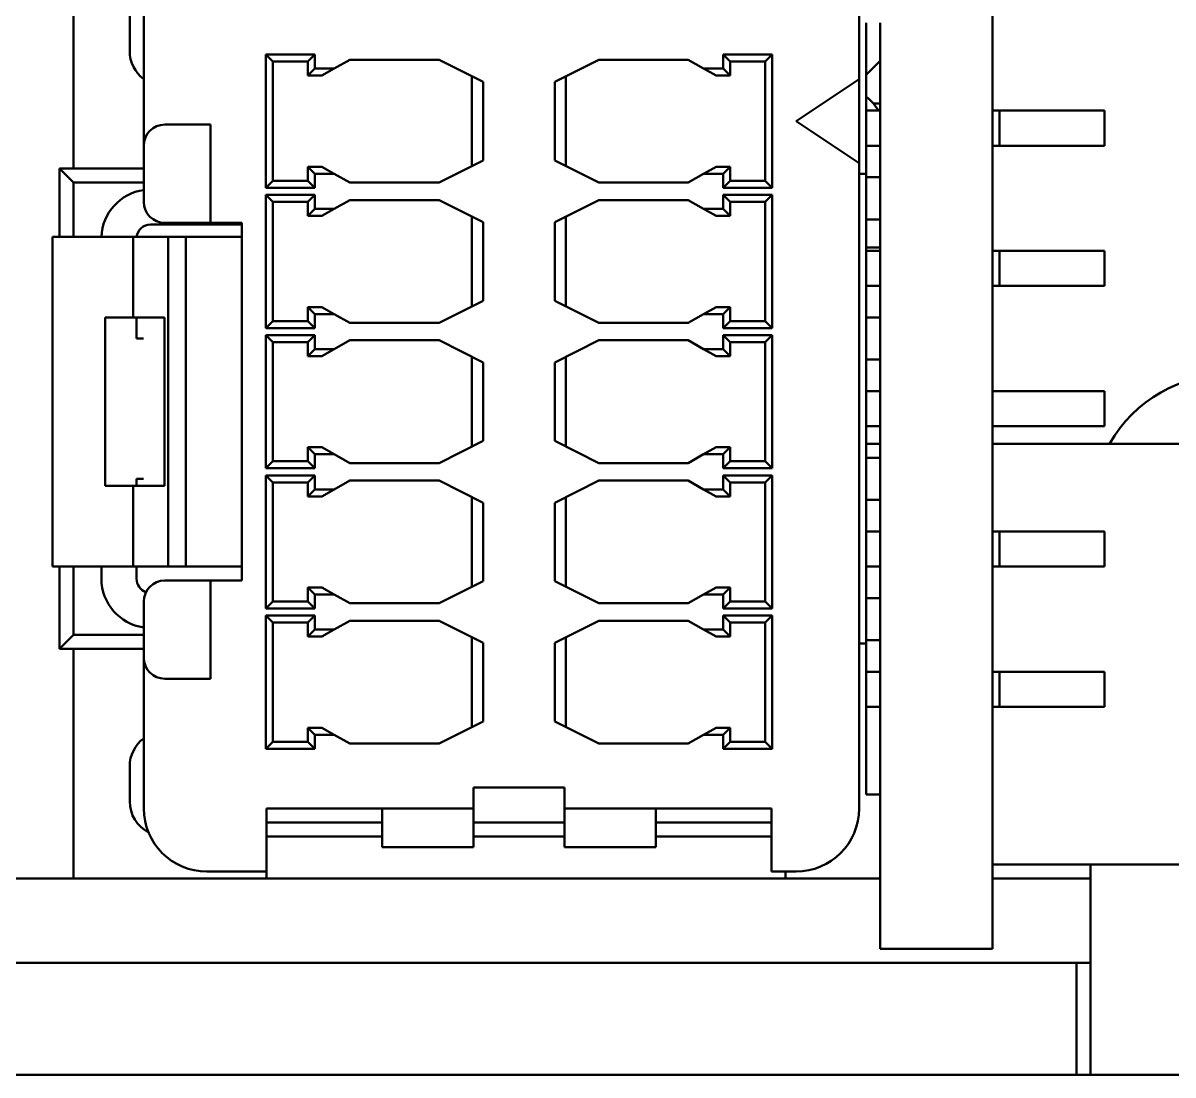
# Model space of a CAD drawing. Header units: millimetres. Extents: x 3137 to 5094, y 789 to 1822.
# Drawn here: x 3501.92 to 3518.32, y 1520.21 to 1535.21 of the extents above; entities that cross this region are included whole.
import ezdxf

# ---------------------------------------------------------------- set-up
doc = ezdxf.new("R2010")
doc.units = ezdxf.units.MM
doc.header["$LTSCALE"] = 1.8
doc.layers.add('외형선(ISO)', color=7, linetype='Continuous', lineweight=50)

msp = doc.modelspace()

# ---------------------------------------------------------------- linework, layer by layer
at = {"layer": '외형선(ISO)'}
for p, q in [((3515.742, 1539.011), (3515.742, 1522.011)), ((3502.642, 1533.136), (3502.642, 1536.411)), ((3503.642, 1533.461), (3503.642, 1535.611)), ((3513.842, 1535.611), (3513.842, 1534.411)), ((3503.442, 1535.311), (3503.442, 1534.811)), ((3513.942, 1535.211), (3513.942, 1533.061)), ((3514.142, 1533.011), (3514.142, 1535.211)), ((3505.382, 1534.761), (3505.382, 1532.861)), ((3506.082, 1534.761), (3505.382, 1534.761)), ((3505.382, 1534.761), (3505.482, 1534.661)), ((3505.482, 1534.661), (3505.482, 1532.961)), ((3505.982, 1534.661), (3505.482, 1534.661)), ((3506.082, 1534.761), (3505.982, 1534.661)), ((3505.982, 1534.461), (3505.982, 1534.661)), ((3506.082, 1534.561), (3506.082, 1534.761)), ((3506.582, 1534.686), (3506.359, 1534.561)), ((3506.582, 1534.686), (3507.852, 1534.686)), ((3507.852, 1534.686), (3508.482, 1534.371)), ((3509.502, 1534.371), (3510.132, 1534.686)), ((3510.132, 1534.686), (3511.402, 1534.686)), ((3511.624, 1534.561), (3511.402, 1534.686)), ((3511.902, 1534.761), (3511.902, 1534.561)), ((3512.602, 1534.761), (3511.902, 1534.761)), ((3511.902, 1534.761), (3512.002, 1534.661)), ((3512.502, 1534.661), (3512.002, 1534.661)), ((3512.002, 1534.661), (3512.002, 1534.461)), ((3512.602, 1534.761), (3512.502, 1534.661)), ((3512.502, 1532.961), (3512.502, 1534.661)), ((3512.602, 1532.861), (3512.602, 1534.761)), ((3513.942, 1534.471), (3514.142, 1534.671)), ((3506.082, 1534.561), (3505.982, 1534.461)), ((3506.359, 1534.561), (3506.082, 1534.561)), ((3506.359, 1534.561), (3506.182, 1534.461)), ((3511.902, 1534.561), (3511.624, 1534.561)), ((3511.624, 1534.561), (3511.802, 1534.461)), ((3511.902, 1534.561), (3512.002, 1534.461)), ((3506.182, 1534.461), (3505.982, 1534.461)), ((3508.322, 1534.451), (3508.322, 1533.171)), ((3508.482, 1534.371), (3508.482, 1533.251)), ((3509.502, 1533.251), (3509.502, 1534.371)), ((3509.662, 1533.171), (3509.662, 1534.451)), ((3512.002, 1534.461), (3511.802, 1534.461)), ((3513.842, 1534.411), (3512.942, 1533.811)), ((3513.842, 1533.211), (3513.842, 1534.411)), ((3514.048, 1534.061), (3514.142, 1534.061)), ((3513.942, 1533.961), (3514.142, 1533.961)), ((3515.742, 1533.961), (3515.842, 1533.961)), ((3515.842, 1533.961), (3517.342, 1533.961)), ((3515.842, 1533.461), (3515.842, 1533.961)), ((3517.342, 1533.461), (3517.342, 1533.961)), ((3504.242, 1533.761), (3503.942, 1533.761)), ((3504.242, 1533.761), (3504.592, 1533.761)), ((3504.592, 1533.461), (3504.592, 1533.761)), ((3512.942, 1533.811), (3513.842, 1533.211)), ((3503.642, 1532.661), (3503.642, 1533.461)), ((3504.592, 1532.661), (3504.592, 1533.461)), ((3513.942, 1533.461), (3514.142, 1533.461)), ((3515.742, 1533.461), (3515.842, 1533.461)), ((3515.842, 1533.461), (3517.342, 1533.461)), ((3508.482, 1533.251), (3507.852, 1532.936)), ((3510.132, 1532.936), (3509.502, 1533.251)), ((3513.842, 1533.211), (3513.842, 1524.011)), ((3502.642, 1532.936), (3502.442, 1533.136)), ((3502.442, 1532.161), (3502.442, 1533.136)), ((3502.442, 1533.136), (3503.642, 1533.136)), ((3505.982, 1533.161), (3506.182, 1533.161)), ((3505.982, 1532.961), (3505.982, 1533.161)), ((3506.082, 1533.061), (3505.982, 1533.161)), ((3506.082, 1533.061), (3506.359, 1533.061)), ((3506.082, 1532.861), (3506.082, 1533.061)), ((3506.359, 1533.061), (3506.182, 1533.161)), ((3506.359, 1533.061), (3506.582, 1532.936)), ((3511.402, 1532.936), (3511.624, 1533.061)), ((3511.624, 1533.061), (3511.802, 1533.161)), ((3511.624, 1533.061), (3511.902, 1533.061)), ((3511.802, 1533.161), (3512.002, 1533.161)), ((3511.902, 1533.061), (3512.002, 1533.161)), ((3511.902, 1533.061), (3511.902, 1532.861)), ((3512.002, 1533.161), (3512.002, 1532.961)), ((3513.842, 1533.061), (3513.942, 1533.061)), ((3513.942, 1526.361), (3513.942, 1533.061)), ((3502.642, 1532.936), (3503.642, 1532.936)), ((3502.642, 1532.161), (3502.642, 1532.936)), ((3505.382, 1532.861), (3505.482, 1532.961)), ((3505.382, 1532.861), (3506.082, 1532.861)), ((3505.482, 1532.961), (3505.982, 1532.961)), ((3506.082, 1532.861), (3505.982, 1532.961)), ((3507.852, 1532.936), (3506.582, 1532.936)), ((3511.402, 1532.936), (3510.132, 1532.936)), ((3511.902, 1532.861), (3512.002, 1532.961)), ((3511.902, 1532.861), (3512.602, 1532.861)), ((3512.002, 1532.961), (3512.502, 1532.961)), ((3512.602, 1532.861), (3512.502, 1532.961)), ((3513.942, 1533.011), (3514.142, 1533.011)), ((3514.142, 1532.411), (3514.142, 1533.011)), ((3505.382, 1532.761), (3505.382, 1530.861)), ((3506.082, 1532.761), (3505.382, 1532.761)), ((3505.382, 1532.761), (3505.482, 1532.661)), ((3506.082, 1532.761), (3505.982, 1532.661)), ((3506.082, 1532.561), (3506.082, 1532.761)), ((3506.582, 1532.686), (3506.359, 1532.561)), ((3506.582, 1532.686), (3507.852, 1532.686)), ((3507.852, 1532.686), (3508.482, 1532.371)), ((3509.502, 1532.371), (3510.132, 1532.686)), ((3510.132, 1532.686), (3511.402, 1532.686)), ((3511.624, 1532.561), (3511.402, 1532.686)), ((3511.902, 1532.761), (3511.902, 1532.561)), ((3512.602, 1532.761), (3511.902, 1532.761)), ((3511.902, 1532.761), (3512.002, 1532.661)), ((3512.602, 1532.761), (3512.502, 1532.661)), ((3512.602, 1530.861), (3512.602, 1532.761)), ((3504.592, 1532.361), (3504.592, 1532.661)), ((3505.482, 1532.661), (3505.482, 1530.961)), ((3505.982, 1532.661), (3505.482, 1532.661)), ((3505.982, 1532.461), (3505.982, 1532.661)), ((3506.082, 1532.561), (3505.982, 1532.461)), ((3506.359, 1532.561), (3506.082, 1532.561)), ((3506.359, 1532.561), (3506.182, 1532.461)), ((3511.902, 1532.561), (3511.624, 1532.561)), ((3511.624, 1532.561), (3511.802, 1532.461)), ((3511.902, 1532.561), (3512.002, 1532.461)), ((3512.502, 1532.661), (3512.002, 1532.661)), ((3512.002, 1532.661), (3512.002, 1532.461)), ((3512.502, 1530.961), (3512.502, 1532.661)), ((3503.942, 1532.361), (3504.242, 1532.361)), ((3504.592, 1532.361), (3504.242, 1532.361)), ((3504.592, 1532.361), (3504.592, 1532.336)), ((3504.592, 1532.361), (3505.042, 1532.361)), ((3504.642, 1532.361), (3504.642, 1532.336)), ((3504.742, 1532.361), (3504.742, 1532.336)), ((3505.042, 1527.261), (3505.042, 1532.361)), ((3506.182, 1532.461), (3505.982, 1532.461)), ((3508.322, 1532.451), (3508.322, 1531.171)), ((3508.482, 1532.371), (3508.482, 1531.251)), ((3509.502, 1531.251), (3509.502, 1532.371)), ((3509.662, 1531.171), (3509.662, 1532.451)), ((3512.002, 1532.461), (3511.802, 1532.461)), ((3513.942, 1532.411), (3514.142, 1532.411)), ((3514.142, 1531.011), (3514.142, 1532.411)), ((3503.739, 1532.336), (3504.592, 1532.336)), ((3504.592, 1532.336), (3504.642, 1532.336)), ((3504.742, 1532.336), (3504.642, 1532.336)), ((3504.742, 1532.336), (3505.042, 1532.336)), ((3503.492, 1532.161), (3502.342, 1532.161)), ((3502.342, 1532.161), (3502.342, 1527.461)), ((3503.992, 1532.161), (3503.492, 1532.161)), ((3503.492, 1532.161), (3503.492, 1531.011)), ((3503.992, 1527.461), (3503.992, 1532.161)), ((3504.242, 1532.161), (3503.992, 1532.161)), ((3504.388, 1532.161), (3504.242, 1532.161)), ((3504.242, 1532.161), (3504.242, 1527.461)), ((3504.888, 1532.161), (3504.388, 1532.161)), ((3505.042, 1532.161), (3504.888, 1532.161)), ((3513.942, 1532.011), (3514.142, 1532.011)), ((3513.942, 1531.961), (3514.142, 1531.961)), ((3515.742, 1531.961), (3515.842, 1531.961)), ((3515.842, 1531.961), (3517.342, 1531.961)), ((3515.842, 1531.461), (3515.842, 1531.961)), ((3517.342, 1531.461), (3517.342, 1531.961)), ((3513.942, 1531.461), (3514.142, 1531.461)), ((3515.742, 1531.461), (3515.842, 1531.461)), ((3515.842, 1531.461), (3517.342, 1531.461)), ((3508.482, 1531.251), (3507.852, 1530.936)), ((3510.132, 1530.936), (3509.502, 1531.251)), ((3505.982, 1531.161), (3506.182, 1531.161)), ((3505.982, 1530.961), (3505.982, 1531.161)), ((3506.082, 1531.061), (3505.982, 1531.161)), ((3506.082, 1531.061), (3506.359, 1531.061)), ((3506.082, 1530.861), (3506.082, 1531.061)), ((3506.359, 1531.061), (3506.182, 1531.161)), ((3506.359, 1531.061), (3506.582, 1530.936)), ((3511.402, 1530.936), (3511.624, 1531.061)), ((3511.624, 1531.061), (3511.802, 1531.161)), ((3511.624, 1531.061), (3511.902, 1531.061)), ((3511.802, 1531.161), (3512.002, 1531.161)), ((3511.902, 1531.061), (3512.002, 1531.161)), ((3511.902, 1531.061), (3511.902, 1530.861)), ((3512.002, 1531.161), (3512.002, 1530.961)), ((3503.492, 1531.011), (3503.092, 1531.011)), ((3503.092, 1531.011), (3503.092, 1528.611)), ((3503.938, 1531.011), (3503.492, 1531.011)), ((3503.539, 1531.011), (3503.539, 1530.711)), ((3503.938, 1528.611), (3503.938, 1531.011)), ((3505.382, 1530.861), (3505.482, 1530.961)), ((3505.482, 1530.961), (3505.982, 1530.961)), ((3506.082, 1530.861), (3505.982, 1530.961)), ((3507.852, 1530.936), (3506.582, 1530.936)), ((3511.402, 1530.936), (3510.132, 1530.936)), ((3511.902, 1530.861), (3512.002, 1530.961)), ((3512.002, 1530.961), (3512.502, 1530.961)), ((3512.602, 1530.861), (3512.502, 1530.961)), ((3513.942, 1531.011), (3514.142, 1531.011)), ((3514.142, 1530.411), (3514.142, 1531.011)), ((3505.382, 1530.861), (3506.082, 1530.861)), ((3505.382, 1530.761), (3505.382, 1528.861)), ((3506.082, 1530.761), (3505.382, 1530.761)), ((3505.382, 1530.761), (3505.482, 1530.661)), ((3506.082, 1530.761), (3505.982, 1530.661)), ((3506.082, 1530.561), (3506.082, 1530.761)), ((3511.902, 1530.861), (3512.602, 1530.861)), ((3511.902, 1530.761), (3511.902, 1530.561)), ((3512.602, 1530.761), (3511.902, 1530.761)), ((3511.902, 1530.761), (3512.002, 1530.661)), ((3512.602, 1530.761), (3512.502, 1530.661)), ((3512.602, 1528.861), (3512.602, 1530.761)), ((3503.639, 1530.711), (3503.539, 1530.711)), ((3505.482, 1530.661), (3505.482, 1528.961)), ((3505.982, 1530.661), (3505.482, 1530.661)), ((3505.982, 1530.461), (3505.982, 1530.661)), ((3506.082, 1530.561), (3505.982, 1530.461)), ((3506.359, 1530.561), (3506.082, 1530.561)), ((3506.359, 1530.561), (3506.182, 1530.461)), ((3506.582, 1530.686), (3506.359, 1530.561)), ((3506.582, 1530.686), (3507.852, 1530.686)), ((3507.852, 1530.686), (3508.482, 1530.371)), ((3509.502, 1530.371), (3510.132, 1530.686)), ((3510.132, 1530.686), (3511.402, 1530.686)), ((3511.624, 1530.561), (3511.402, 1530.686)), ((3511.902, 1530.561), (3511.624, 1530.561)), ((3511.624, 1530.561), (3511.802, 1530.461)), ((3511.902, 1530.561), (3512.002, 1530.461)), ((3512.502, 1530.661), (3512.002, 1530.661)), ((3512.002, 1530.661), (3512.002, 1530.461)), ((3512.502, 1528.961), (3512.502, 1530.661)), ((3506.182, 1530.461), (3505.982, 1530.461)), ((3508.322, 1530.451), (3508.322, 1529.171)), ((3509.662, 1529.171), (3509.662, 1530.451)), ((3512.002, 1530.461), (3511.802, 1530.461)), ((3513.942, 1530.411), (3514.142, 1530.411)), ((3514.142, 1529.011), (3514.142, 1530.411)), ((3508.482, 1530.371), (3508.482, 1529.251)), ((3509.502, 1529.251), (3509.502, 1530.371)), ((3514.142, 1529.961), (3513.942, 1529.961)), ((3517.342, 1529.961), (3515.742, 1529.961)), ((3517.342, 1529.961), (3517.342, 1529.461)), ((3514.142, 1529.461), (3513.942, 1529.461)), ((3517.342, 1529.461), (3515.742, 1529.461)), ((3508.482, 1529.251), (3507.852, 1528.936)), ((3510.132, 1528.936), (3509.502, 1529.251)), ((3505.982, 1529.161), (3506.182, 1529.161)), ((3505.982, 1528.961), (3505.982, 1529.161)), ((3506.082, 1529.061), (3505.982, 1529.161)), ((3506.359, 1529.061), (3506.182, 1529.161)), ((3511.624, 1529.061), (3511.802, 1529.161)), ((3511.802, 1529.161), (3512.002, 1529.161)), ((3511.902, 1529.061), (3512.002, 1529.161)), ((3512.002, 1529.161), (3512.002, 1528.961)), ((3513.942, 1529.211), (3514.142, 1529.211)), ((3515.742, 1529.211), (3523.142, 1529.211)), ((3505.382, 1528.861), (3505.482, 1528.961)), ((3505.482, 1528.961), (3505.982, 1528.961)), ((3506.082, 1528.861), (3505.982, 1528.961)), ((3506.082, 1529.061), (3506.359, 1529.061)), ((3506.082, 1528.861), (3506.082, 1529.061)), ((3506.359, 1529.061), (3506.582, 1528.936)), ((3507.852, 1528.936), (3506.582, 1528.936)), ((3511.402, 1528.936), (3510.132, 1528.936)), ((3511.402, 1528.936), (3511.624, 1529.061)), ((3511.624, 1529.061), (3511.902, 1529.061)), ((3511.902, 1529.061), (3511.902, 1528.861)), ((3511.902, 1528.861), (3512.002, 1528.961)), ((3512.002, 1528.961), (3512.502, 1528.961)), ((3512.602, 1528.861), (3512.502, 1528.961)), ((3513.942, 1529.011), (3514.142, 1529.011)), ((3514.142, 1528.411), (3514.142, 1529.011)), ((3505.382, 1528.861), (3506.082, 1528.861)), ((3505.382, 1528.761), (3505.382, 1526.861)), ((3506.082, 1528.761), (3505.382, 1528.761)), ((3505.382, 1528.761), (3505.482, 1528.661)), ((3506.082, 1528.761), (3505.982, 1528.661)), ((3506.082, 1528.561), (3506.082, 1528.761)), ((3511.902, 1528.861), (3512.602, 1528.861)), ((3511.902, 1528.761), (3511.902, 1528.561)), ((3512.602, 1528.761), (3511.902, 1528.761)), ((3511.902, 1528.761), (3512.002, 1528.661)), ((3512.602, 1528.761), (3512.502, 1528.661)), ((3512.602, 1526.861), (3512.602, 1528.761)), ((3503.492, 1528.611), (3503.092, 1528.611)), ((3503.938, 1528.611), (3503.492, 1528.611)), ((3503.492, 1528.611), (3503.492, 1527.461)), ((3503.539, 1528.711), (3503.539, 1528.611)), ((3503.539, 1528.711), (3503.639, 1528.711)), ((3505.482, 1528.661), (3505.482, 1526.961)), ((3505.982, 1528.661), (3505.482, 1528.661)), ((3505.982, 1528.461), (3505.982, 1528.661)), ((3506.582, 1528.686), (3506.359, 1528.561)), ((3506.582, 1528.686), (3507.852, 1528.686)), ((3507.852, 1528.686), (3508.482, 1528.371)), ((3509.502, 1528.371), (3510.132, 1528.686)), ((3510.132, 1528.686), (3511.402, 1528.686)), ((3511.624, 1528.561), (3511.402, 1528.686)), ((3512.502, 1528.661), (3512.002, 1528.661)), ((3512.002, 1528.661), (3512.002, 1528.461)), ((3512.502, 1526.961), (3512.502, 1528.661)), ((3506.082, 1528.561), (3505.982, 1528.461)), ((3506.182, 1528.461), (3505.982, 1528.461)), ((3506.359, 1528.561), (3506.082, 1528.561)), ((3506.359, 1528.561), (3506.182, 1528.461)), ((3508.322, 1528.451), (3508.322, 1527.171)), ((3509.662, 1527.171), (3509.662, 1528.451)), ((3511.902, 1528.561), (3511.624, 1528.561)), ((3511.624, 1528.561), (3511.802, 1528.461)), ((3512.002, 1528.461), (3511.802, 1528.461)), ((3511.902, 1528.561), (3512.002, 1528.461)), ((3508.482, 1528.371), (3508.482, 1527.251)), ((3509.502, 1527.251), (3509.502, 1528.371)), ((3513.942, 1528.411), (3514.142, 1528.411)), ((3514.142, 1527.011), (3514.142, 1528.411)), ((3513.942, 1527.961), (3514.142, 1527.961)), ((3515.742, 1527.961), (3515.842, 1527.961)), ((3515.842, 1527.961), (3517.342, 1527.961)), ((3515.842, 1527.461), (3515.842, 1527.961)), ((3517.342, 1527.461), (3517.342, 1527.961)), ((3503.492, 1527.461), (3502.342, 1527.461)), ((3502.442, 1526.286), (3502.442, 1527.461)), ((3502.642, 1526.486), (3502.642, 1527.461)), ((3503.039, 1527.286), (3503.039, 1527.461)), ((3503.992, 1527.461), (3503.492, 1527.461)), ((3503.539, 1527.461), (3503.539, 1527.286)), ((3504.242, 1527.461), (3503.992, 1527.461)), ((3504.388, 1527.461), (3504.242, 1527.461)), ((3504.888, 1527.461), (3504.388, 1527.461)), ((3505.042, 1527.461), (3504.888, 1527.461)), ((3513.942, 1527.461), (3514.142, 1527.461)), ((3515.742, 1527.461), (3515.842, 1527.461)), ((3515.842, 1527.461), (3517.342, 1527.461)), ((3504.242, 1527.261), (3503.942, 1527.261)), ((3504.242, 1527.261), (3504.592, 1527.261)), ((3504.592, 1527.261), (3505.042, 1527.261)), ((3504.592, 1526.961), (3504.592, 1527.261)), ((3505.982, 1527.161), (3506.182, 1527.161)), ((3505.982, 1526.961), (3505.982, 1527.161)), ((3506.082, 1527.061), (3505.982, 1527.161)), ((3506.359, 1527.061), (3506.182, 1527.161)), ((3508.482, 1527.251), (3507.852, 1526.936)), ((3510.132, 1526.936), (3509.502, 1527.251)), ((3511.624, 1527.061), (3511.802, 1527.161)), ((3511.802, 1527.161), (3512.002, 1527.161)), ((3511.902, 1527.061), (3512.002, 1527.161)), ((3512.002, 1527.161), (3512.002, 1526.961)), ((3503.642, 1526.961), (3503.642, 1526.161)), ((3504.592, 1526.961), (3504.592, 1526.161)), ((3505.382, 1526.861), (3505.482, 1526.961)), ((3505.482, 1526.961), (3505.982, 1526.961)), ((3506.082, 1526.861), (3505.982, 1526.961)), ((3506.082, 1527.061), (3506.359, 1527.061)), ((3506.082, 1526.861), (3506.082, 1527.061)), ((3506.359, 1527.061), (3506.582, 1526.936)), ((3511.402, 1526.936), (3511.624, 1527.061)), ((3511.624, 1527.061), (3511.902, 1527.061)), ((3511.902, 1527.061), (3511.902, 1526.861)), ((3511.902, 1526.861), (3512.002, 1526.961)), ((3512.002, 1526.961), (3512.502, 1526.961)), ((3512.602, 1526.861), (3512.502, 1526.961)), ((3513.942, 1527.011), (3514.142, 1527.011)), ((3514.142, 1526.411), (3514.142, 1527.011)), ((3505.382, 1526.861), (3506.082, 1526.861)), ((3507.852, 1526.936), (3506.582, 1526.936)), ((3511.402, 1526.936), (3510.132, 1526.936)), ((3511.902, 1526.861), (3512.602, 1526.861)), ((3505.382, 1526.761), (3505.382, 1524.861)), ((3506.082, 1526.761), (3505.382, 1526.761)), ((3505.382, 1526.761), (3505.482, 1526.661)), ((3505.482, 1526.661), (3505.482, 1524.961)), ((3505.982, 1526.661), (3505.482, 1526.661)), ((3506.082, 1526.761), (3505.982, 1526.661)), ((3505.982, 1526.461), (3505.982, 1526.661)), ((3506.082, 1526.561), (3506.082, 1526.761)), ((3506.582, 1526.686), (3506.359, 1526.561)), ((3506.582, 1526.686), (3507.852, 1526.686)), ((3507.852, 1526.686), (3508.482, 1526.371)), ((3509.502, 1526.371), (3510.132, 1526.686)), ((3510.132, 1526.686), (3511.402, 1526.686)), ((3511.624, 1526.561), (3511.402, 1526.686)), ((3511.902, 1526.761), (3511.902, 1526.561)), ((3512.602, 1526.761), (3511.902, 1526.761)), ((3511.902, 1526.761), (3512.002, 1526.661)), ((3512.502, 1526.661), (3512.002, 1526.661)), ((3512.002, 1526.661), (3512.002, 1526.461)), ((3512.602, 1526.761), (3512.502, 1526.661)), ((3512.502, 1524.961), (3512.502, 1526.661)), ((3512.602, 1524.861), (3512.602, 1526.761)), ((3502.442, 1526.286), (3502.642, 1526.486)), ((3502.642, 1526.486), (3503.642, 1526.486)), ((3506.082, 1526.561), (3505.982, 1526.461)), ((3506.182, 1526.461), (3505.982, 1526.461)), ((3506.359, 1526.561), (3506.082, 1526.561)), ((3506.359, 1526.561), (3506.182, 1526.461)), ((3511.902, 1526.561), (3511.624, 1526.561)), ((3511.624, 1526.561), (3511.802, 1526.461)), ((3512.002, 1526.461), (3511.802, 1526.461)), ((3511.902, 1526.561), (3512.002, 1526.461)), ((3508.322, 1526.451), (3508.322, 1525.171)), ((3508.482, 1526.371), (3508.482, 1525.251)), ((3509.502, 1525.251), (3509.502, 1526.371)), ((3509.662, 1525.171), (3509.662, 1526.451)), ((3513.842, 1526.361), (3513.942, 1526.361)), ((3513.942, 1526.411), (3514.142, 1526.411)), ((3513.942, 1526.361), (3513.942, 1524.211)), ((3514.142, 1524.211), (3514.142, 1526.411)), ((3502.442, 1526.286), (3503.642, 1526.286)), ((3502.642, 1523.011), (3502.642, 1526.286)), ((3503.642, 1524.011), (3503.642, 1526.161)), ((3504.592, 1525.861), (3504.592, 1526.161)), ((3503.942, 1525.861), (3504.242, 1525.861)), ((3504.592, 1525.861), (3504.242, 1525.861)), ((3513.942, 1525.961), (3514.142, 1525.961)), ((3515.742, 1525.961), (3515.842, 1525.961)), ((3515.842, 1525.961), (3517.342, 1525.961)), ((3515.842, 1525.461), (3515.842, 1525.961)), ((3517.342, 1525.461), (3517.342, 1525.961)), ((3513.942, 1525.461), (3514.142, 1525.461)), ((3515.742, 1525.461), (3515.842, 1525.461)), ((3515.842, 1525.461), (3517.342, 1525.461)), ((3505.982, 1525.161), (3506.182, 1525.161)), ((3506.082, 1525.061), (3505.982, 1525.161)), ((3505.982, 1524.961), (3505.982, 1525.161)), ((3506.359, 1525.061), (3506.182, 1525.161)), ((3508.482, 1525.251), (3507.852, 1524.936)), ((3510.132, 1524.936), (3509.502, 1525.251)), ((3511.624, 1525.061), (3511.802, 1525.161)), ((3511.802, 1525.161), (3512.002, 1525.161)), ((3511.902, 1525.061), (3512.002, 1525.161)), ((3512.002, 1525.161), (3512.002, 1524.961)), ((3506.082, 1525.061), (3506.359, 1525.061)), ((3506.082, 1524.861), (3506.082, 1525.061)), ((3506.359, 1525.061), (3506.582, 1524.936)), ((3511.402, 1524.936), (3511.624, 1525.061)), ((3511.624, 1525.061), (3511.902, 1525.061)), ((3511.902, 1525.061), (3511.902, 1524.861)), ((3505.382, 1524.861), (3505.482, 1524.961)), ((3505.382, 1524.861), (3506.082, 1524.861)), ((3505.482, 1524.961), (3505.982, 1524.961)), ((3506.082, 1524.861), (3505.982, 1524.961)), ((3507.852, 1524.936), (3506.582, 1524.936)), ((3511.402, 1524.936), (3510.132, 1524.936)), ((3511.902, 1524.861), (3512.002, 1524.961)), ((3511.902, 1524.861), (3512.602, 1524.861)), ((3512.002, 1524.961), (3512.502, 1524.961)), ((3512.602, 1524.861), (3512.502, 1524.961)), ((3503.442, 1524.611), (3503.442, 1524.111)), ((3509.642, 1524.311), (3508.342, 1524.311)), ((3508.342, 1524.311), (3508.342, 1524.011)), ((3509.642, 1524.011), (3509.642, 1524.311)), ((3514.142, 1524.211), (3513.942, 1524.211)), ((3514.142, 1523.011), (3514.142, 1524.211)), ((3508.342, 1524.011), (3505.392, 1524.011)), ((3505.392, 1523.111), (3505.392, 1524.011)), ((3507.042, 1523.461), (3507.042, 1524.011)), ((3508.342, 1524.011), (3508.342, 1523.461)), ((3512.592, 1524.011), (3509.642, 1524.011)), ((3509.642, 1523.461), (3509.642, 1524.011)), ((3510.942, 1524.011), (3510.942, 1523.461)), ((3512.592, 1523.111), (3512.592, 1524.011)), ((3506.192, 1523.811), (3505.392, 1523.811)), ((3506.192, 1523.811), (3507.042, 1523.811)), ((3508.342, 1523.811), (3509.642, 1523.811)), ((3510.942, 1523.811), (3511.992, 1523.811)), ((3512.592, 1523.811), (3511.992, 1523.811)), ((3506.192, 1523.611), (3505.392, 1523.611)), ((3506.192, 1523.611), (3507.042, 1523.611)), ((3508.342, 1523.611), (3509.642, 1523.611)), ((3510.942, 1523.611), (3511.992, 1523.611)), ((3512.592, 1523.611), (3511.992, 1523.611)), ((3508.342, 1523.461), (3507.042, 1523.461)), ((3510.942, 1523.461), (3509.642, 1523.461)), ((3515.742, 1523.211), (3523.142, 1523.211)), ((3517.142, 1523.211), (3517.142, 1521.211)), ((3500.542, 1523.011), (3502.642, 1523.011)), ((3502.642, 1523.011), (3505.392, 1523.011)), ((3505.392, 1523.111), (3504.542, 1523.111)), ((3505.392, 1523.011), (3505.392, 1523.111)), ((3505.392, 1523.011), (3506.192, 1523.011)), ((3506.192, 1523.011), (3511.992, 1523.011)), ((3511.992, 1523.011), (3512.792, 1523.011)), ((3512.942, 1523.111), (3512.592, 1523.111)), ((3512.792, 1523.011), (3512.792, 1523.111)), ((3512.792, 1523.011), (3514.142, 1523.011)), ((3514.142, 1522.011), (3514.142, 1523.011)), ((3515.742, 1523.011), (3517.142, 1523.011)), ((3514.142, 1522.011), (3515.742, 1522.011)), ((3516.942, 1521.811), (3500.742, 1521.811)), ((3516.942, 1521.211), (3516.942, 1521.811)), ((3516.942, 1521.811), (3517.142, 1521.811)), ((3516.942, 1521.211), (3516.942, 1520.211)), ((3517.142, 1520.211), (3517.142, 1521.211)), ((3500.742, 1520.211), (3516.942, 1520.211)), ((3517.142, 1520.211), (3516.942, 1520.211)), ((3517.142, 1520.211), (3524.142, 1520.211))]:
    msp.add_line(p, q, dxfattribs=at)
for centre, radius, start, end in [((3503.942, 1534.811), 0.5, 180, 233.1301), ((3513.592, 1533.671), 0.6, 28.9033, 54.3147), ((3503.942, 1533.461), 0.3, 90, 180), ((3503.739, 1532.136), 0.7, 97.965, 177.9533), ((3503.942, 1532.661), 0.3, 180, 270), ((3503.739, 1532.136), 0.2, 90, 172.8192), ((3519.142, 1528.211), 2, 90, 150), ((3503.739, 1527.286), 0.7, 180, 262.035), ((3503.739, 1527.286), 0.2, 180, 251.1699), ((3503.942, 1526.961), 0.3, 90, 180), ((3503.942, 1526.161), 0.3, 180, 270), ((3503.942, 1524.611), 0.5, 126.8699, 180), ((3503.942, 1524.111), 0.5, 180, 242.3363), ((3504.542, 1524.011), 0.9, 180, 270), ((3512.942, 1524.011), 0.9, 270, 0)]:
    msp.add_arc(centre, radius, start, end, dxfattribs=at)

doc.saveas('drawing.dxf')
